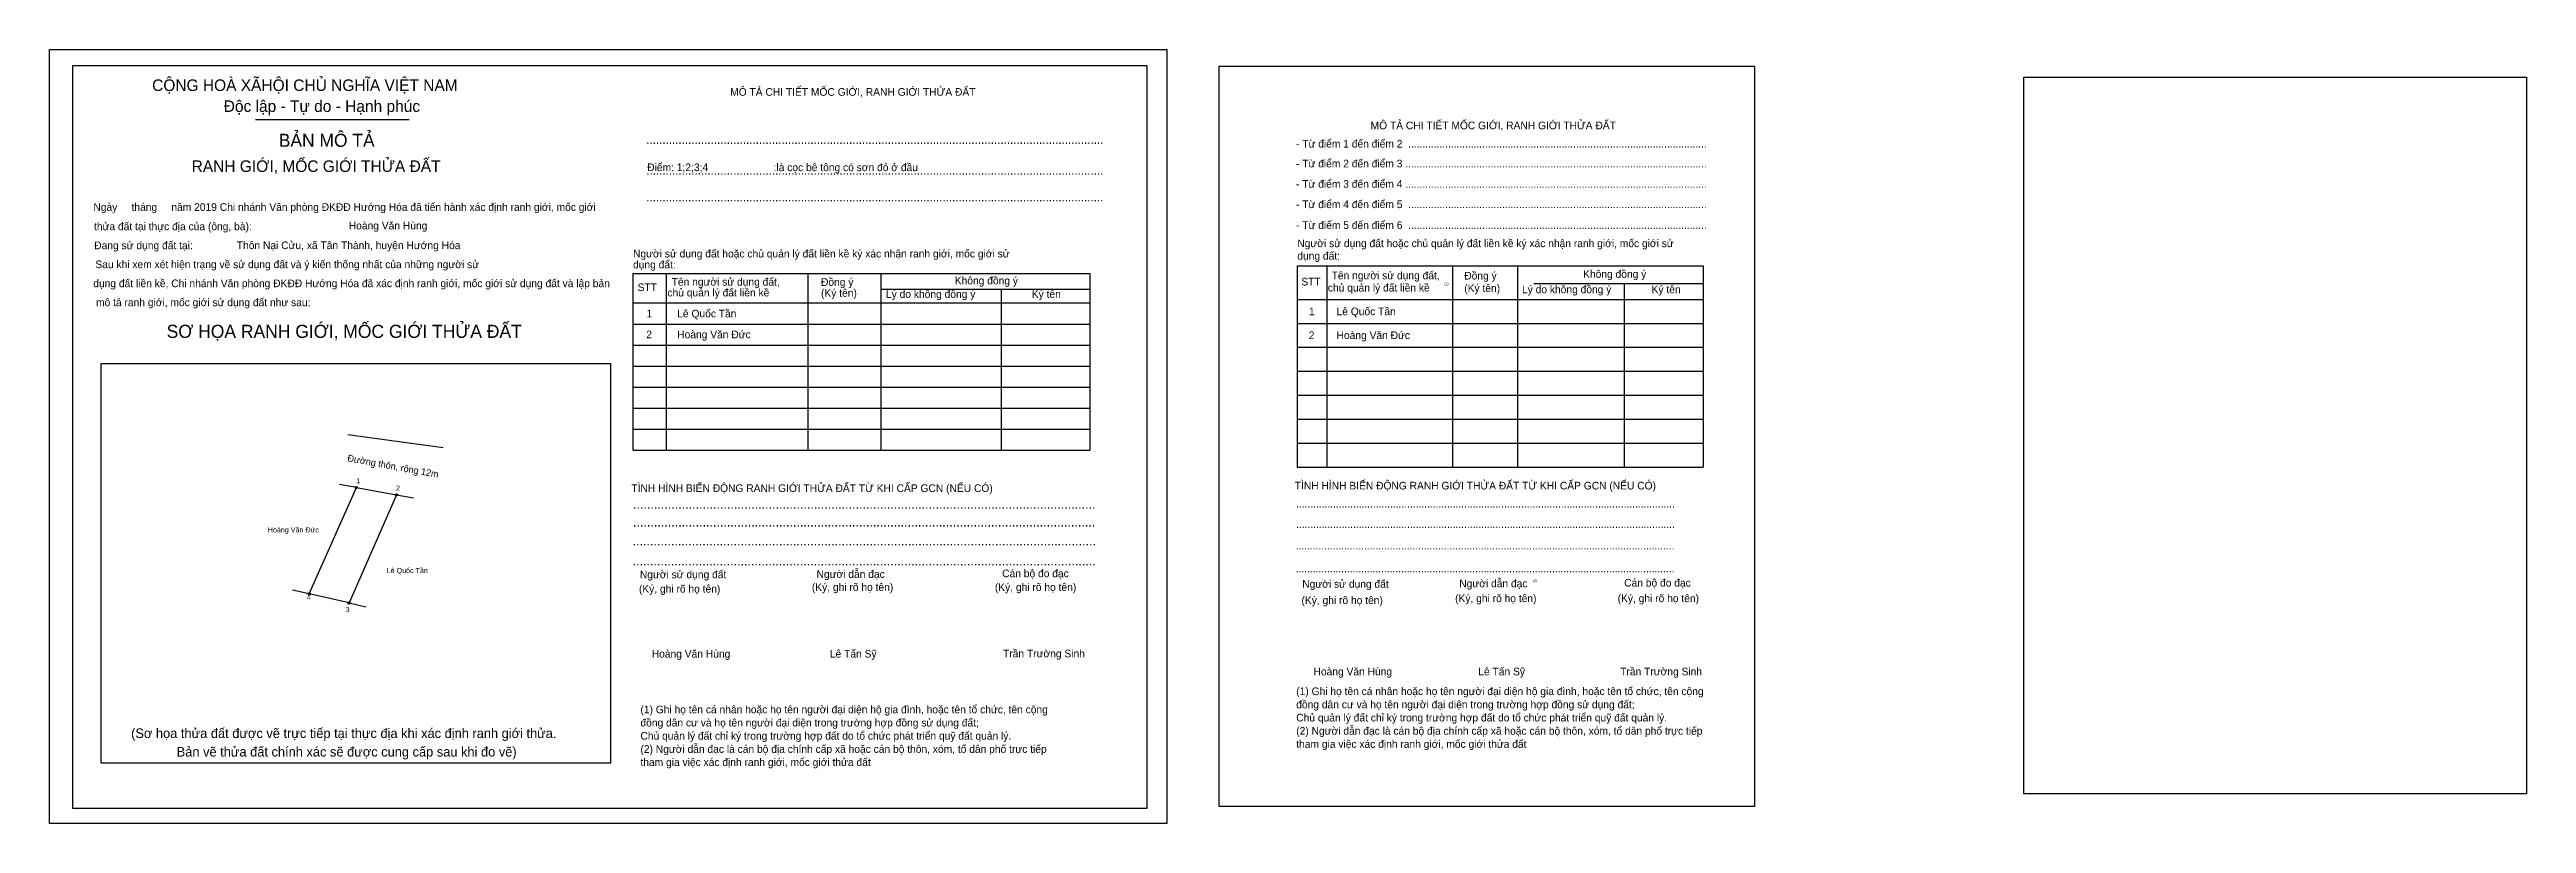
# Model space of a CAD drawing. Extents: x 129 to 541088, y 21 to 1835446.
# Drawn here: x 540542 to 541088, y 1835276 to 1835446 of the extents above.
import ezdxf

# ---------------------------------------------------------------- set-up
doc = ezdxf.new("R2010")
doc.units = 0
for name, color, linetype in [('bmtKhungInTrang1', 7, 'Continuous'), ('bmtKhungInTrang2', 7, 'Continuous'), ('bmtNoiDung', 7, 'Continuous'), ('bmtTemplate', 7, 'Continuous'), ('CanhThua', 7, 'Continuous'), ('Level 1', 7, 'Continuous'), ('Level 23', 7, 'Continuous'), ('MocDinhThua', 7, 'Continuous'), ('RauThua', 7, 'Continuous'), ('SoHieuDinhThua', 7, 'Continuous'), ('TenChuLanCan', 7, 'Continuous')]:
    doc.layers.add(name, color=color, linetype=linetype)

msp = doc.modelspace()

# ---------------------------------------------------------------- linework, layer by layer
at = {"layer": 'bmtKhungInTrang1'}
for points in [[(540542.16, 1835446.27), (540788.5, 1835446.27), (540788.5, 1835275.64), (540542.16, 1835275.64)], [(540547.26, 1835442.78), (540784.12, 1835442.78), (540784.12, 1835278.97), (540547.26, 1835278.97)]]:
    msp.add_lwpolyline(points, close=True, dxfattribs=at)
at = {"layer": 'bmtKhungInTrang2'}
msp.add_lwpolyline([(540800.09, 1835442.6), (540918.1, 1835442.6), (540918.1, 1835279.38), (540800.09, 1835279.38)], close=True, dxfattribs=at)
at = {"layer": 'bmtTemplate'}
for p, q in [((540587.6, 1835430.83), (540621.44, 1835430.83)), ((540823.76, 1835398.58), (540823.76, 1835354.2)), ((540851.52, 1835398.58), (540851.52, 1835354.2)), ((540865.8, 1835398.63), (540865.8, 1835354.2)), ((540906.8, 1835398.58), (540906.8, 1835354.2)), ((540678.11, 1835396.88), (540678.11, 1835357.93)), ((540709.36, 1835396.88), (540709.36, 1835357.93)), ((540725.43, 1835396.93), (540725.43, 1835357.93)), ((540725.43, 1835393.45), (540771.57, 1835393.45)), ((540771.57, 1835396.88), (540771.57, 1835357.93)), ((540869.43, 1835394.67), (540906.8, 1835394.67)), ((540670.82, 1835390.39), (540771.57, 1835390.39)), ((540817.29, 1835391.18), (540906.8, 1835391.18)), ((540670.82, 1835385.75), (540771.57, 1835385.75)), ((540817.29, 1835385.9), (540906.8, 1835385.9)), ((540670.82, 1835381.11), (540771.57, 1835381.11)), ((540817.29, 1835380.62), (540906.8, 1835380.62)), ((540670.82, 1835376.48), (540771.57, 1835376.48)), ((540670.82, 1835371.84), (540771.57, 1835371.84)), ((540817.29, 1835375.33), (540906.8, 1835375.33)), ((540670.82, 1835367.2), (540771.57, 1835367.2)), ((540817.29, 1835370.05), (540906.8, 1835370.05)), ((540670.82, 1835362.56), (540771.57, 1835362.56)), ((540817.29, 1835364.77), (540906.8, 1835364.77)), ((540670.82, 1835357.93), (540771.57, 1835357.93)), ((540817.29, 1835359.49), (540906.8, 1835359.49)), ((540817.29, 1835354.2), (540906.8, 1835354.2))]:
    msp.add_line(p, q, dxfattribs=at)
for points in [[(540547.26, 1835442.78), (540784.12, 1835442.78), (540784.12, 1835278.97), (540547.26, 1835278.97)], [(540977.5, 1835440.16), (541088.31, 1835440.16), (541088.31, 1835282.14), (540977.5, 1835282.14)], [(540553.53, 1835288.97), (540553.53, 1835377.07), (540665.82, 1835377.07), (540665.82, 1835288.97)]]:
    msp.add_lwpolyline(points, close=True, dxfattribs=at)
for points in [[(540817.23, 1835398.58), (540906.8, 1835398.58)], [(540817.23, 1835398.58), (540817.23, 1835354.2)], [(540670.76, 1835396.88), (540771.57, 1835396.88)], [(540670.76, 1835396.88), (540670.76, 1835357.93)], [(540751.96, 1835393.4), (540751.96, 1835357.93)], [(540889.38, 1835394.61), (540889.38, 1835354.2)]]:
    msp.add_lwpolyline(points, dxfattribs=at)
at = {"layer": 'CanhThua'}
for p, q in [((540599.43, 1835326.24), (540609.81, 1835349.71)), ((540609.81, 1835349.71), (540618.68, 1835348.09)), ((540618.68, 1835348.09), (540608.2, 1835324.26)), ((540608.2, 1835324.26), (540599.43, 1835326.24))]:
    msp.add_line(p, q, dxfattribs=at)
at = {"layer": 'Level 23'}
msp.add_line((540607.96, 1835361.41), (540628.98, 1835358.5), dxfattribs=at)
at = {"layer": 'MocDinhThua'}
for centre in [(540609.81, 1835349.71), (540618.68, 1835348.09), (540599.43, 1835326.24), (540608.2, 1835324.26)]:
    msp.add_circle(centre, 0.25, dxfattribs=at)
at = {"layer": 'RauThua'}
for p, q in [((540609.81, 1835349.71), (540606.07, 1835350.37)), ((540618.68, 1835348.09), (540622.42, 1835347.41)), ((540599.43, 1835326.24), (540595.72, 1835327.08)), ((540608.2, 1835324.26), (540611.9, 1835323.43))]:
    msp.add_line(p, q, dxfattribs=at)

# ---------------------------------------------------------------- texts
at = {"layer": 'bmtNoiDung'}
for s, height, p in [('Thôn Nại Cửu, xã Tân Thành, huyện Hướng Hóa', 1.6885, (540583.45, 1835402.27)), ('Hoàng Văn Hùng', 1.6885, (540608.14, 1835406.61)), ('1', 1.69, (540673.79, 1835387.22)), ('Lê Quốc Tần ', 1.6885, (540680.56, 1835387.22)), ('1', 1.69, (540819.86, 1835387.69)), ('Lê Quốc Tần ', 1.6885, (540825.94, 1835387.69)), ('2', 1.69, (540673.74, 1835382.61)), ('Hoàng Văn Đức ', 1.6885, (540680.56, 1835382.61)), ('2', 1.69, (540819.81, 1835382.44)), ('Hoàng Văn Đức ', 1.6885, (540825.94, 1835382.44)), ('Hoàng Văn Hùng', 1.6885, (540674.94, 1835312.21)), ('Lê Tấn Sỹ', 1.689, (540714.22, 1835312.21)), ('Trần Trường Sinh', 1.6885, (540752.4, 1835312.26)), ('Hoàng Văn Hùng', 1.6885, (540820.86, 1835308.3)), ('Lê Tấn Sỹ', 1.689, (540857.19, 1835308.3)), ('Trần Trường Sinh', 1.6885, (540888.48, 1835308.3))]:
    msp.add_text(s, height=height, dxfattribs=at).set_placement(p)
at = {"layer": 'bmtTemplate'}
for s, height, p in [('CỘNG HOÀ XÃHỘI CHỦ NGHĨA VIỆT NAM', 2.5542, (540564.78, 1835437.13)), ('MÔ TẢ CHI TIẾT MỐC GIỚI, RANH GIỚI THỬA ĐẤT', 1.6885, (540692.23, 1835436.08)), ('Độc lập - Tự do - Hạnh phúc', 2.5542, (540580.57, 1835432.51)), ('BẢN MÔ TẢ', 2.873, (540592.71, 1835424.82)), ('- Từ điểm 1 đến điểm 2  .........................................................................................................', 1.68787, (540817, 1835424.66)), ('MÔ TẢ CHI TIẾT MỐC GIỚI, RANH GIỚI THỬA ĐẤT', 1.6879, (540833.45, 1835428.69)), ('RANH GIỚI, MỐC GIỚI THỬA ĐẤT', 2.5542, (540573.49, 1835419.28)), ('..............................................................................................................................................', 1.91072, (540673.73, 1835425.48)), ('Điểm: 1;2;3;4                       :là cọc bê tông có sơn đỏ ở đầu', 1.6885, (540673.95, 1835419.46)), ('- Từ điểm 2 đến điểm 3 ..........................................................................................................', 1.68787, (540817, 1835420.29)), ('..............................................................................................................................................', 1.91072, (540673.73, 1835418.67)), ('- Từ điểm 3 đến điểm 4 ..........................................................................................................', 1.68787, (540817, 1835415.8)), ('Ngày     tháng     năm 2019 Chi nhánh Văn phòng ĐKĐĐ Hướng Hóa đã tiến hành xác định ranh giới, mốc giới ', 1.68851, (540551.83, 1835410.7)), ('..............................................................................................................................................', 1.91072, (540673.73, 1835412.78)), ('- Từ điểm 4 đến điểm 5  .........................................................................................................', 1.68787, (540817, 1835411.31)), ('thửa đất tại thực địa của (ông, bà):', 1.6885, (540551.97, 1835406.44)), ('Đang sử dụng đất tại:', 1.6885, (540552.02, 1835402.25)), ('- Từ điểm 5 đến điểm 6  .........................................................................................................', 1.68787, (540817, 1835406.71)), ('Người sử dụng đất hoặc chủ quản lý đất liền kề ký xác nhận ranh giới, mốc giới sử', 1.6879, (540817.29, 1835402.7)), ('Sau khi xem xét hiện trạng về sử dụng đất và ý kiến thống nhất của những người sử ', 1.6885, (540552.27, 1835398.07)), ('dụng đất:', 1.689, (540670.82, 1835398.02)), ('Người sử dụng đất hoặc chủ quản lý đất liền kề ký xác nhận ranh giới, mốc giới sử', 1.6885, (540670.82, 1835400.43)), ('dụng đất:', 1.688, (540817.29, 1835399.95)), ('dụng đất liền kề, Chi nhánh Văn phòng ĐKĐĐ Hướng Hóa đã xác định ranh giới, mốc giới sử dụng đất và lập bản', 1.68851, (540551.8, 1835393.88)), ('STT', 1.689, (540671.82, 1835393.01)), ('chủ quản lý đất liền kề', 1.6885, (540678.4, 1835391.84)), ('Tên người sử dụng đất,', 1.6885, (540679.33, 1835394.21)), ('Đồng ý', 1.689, (540712.26, 1835394.17)), ('(Ký tên)', 1.689, (540712.26, 1835391.76)), ('Lý do không đồng ý', 1.6885, (540726.59, 1835391.52)), ('Không đồng ý', 1.6885, (540741.76, 1835394.49)), ('Ký tên', 1.689, (540758.74, 1835391.52)), ('STT', 1.688, (540818.17, 1835394.25)), ('chủ quản lý đất liền kề', 1.6879, (540824.02, 1835392.92)), ('Tên người sử dụng đất,', 1.6879, (540824.85, 1835395.62)), ('(1)', 0.563, (540849.69, 1835394.31)), ('Đồng ý', 1.688, (540854.1, 1835395.57)), ('(Ký tên)', 1.688, (540854.1, 1835392.82)), ('Lý do không đồng ý', 1.6879, (540866.83, 1835392.55)), ('Không đồng ý', 1.6879, (540880.31, 1835395.94)), ('Ký tên', 1.688, (540895.4, 1835392.55)), ('mô tả ranh giới, mốc giới sử dụng đất như sau:', 1.6885, (540552.41, 1835389.69)), ('SƠ HỌA RANH GIỚI, MỐC GIỚI THỬA ĐẤT', 2.8823, (540567.98, 1835382.7)), ('TÌNH HÌNH BIẾN ĐỘNG RANH GIỚI THỬA ĐẤT TỪ KHI CẤP GCN (NẾU CÓ)', 1.6885, (540670.45, 1835348.72)), ('TÌNH HÌNH BIẾN ĐỘNG RANH GIỚI THỬA ĐẤT TỪ KHI CẤP GCN (NẾU CÓ)', 1.6879, (540816.72, 1835349.28)), ('.....................................................................................................................................', 2.06391, (540670.81, 1835345.04)), ('.....................................................................................................................................', 1.6904, (540817, 1835345.3)), ('.....................................................................................................................................', 2.06284, (540670.81, 1835341.1)), ('.....................................................................................................................................', 1.6904, (540817, 1835340.81)), ('.....................................................................................................................................', 2.06804, (540670.71, 1835336.93)), ('.....................................................................................................................................', 1.6904, (540816.91, 1835336.06)), ('.....................................................................................................................................', 2.06697, (540670.71, 1835332.52)), ('(Ký, ghi rõ họ tên)', 1.6885, (540672.12, 1835326.54)), ('Người sử dụng đất', 1.6885, (540672.32, 1835329.7)), ('(Ký, ghi rõ họ tên)', 1.6885, (540710.25, 1835326.91)), ('Người dẫn đạc', 1.6885, (540711.28, 1835329.79)), ('(Ký, ghi rõ họ tên)', 1.6885, (540750.6, 1835326.91)), ('Cán bộ đo đạc', 1.6885, (540752.21, 1835329.93)), ('.....................................................................................................................................', 1.6904, (540816.91, 1835331.04)), ('Người sử dụng đất', 1.6879, (540818.38, 1835327.61)), ('Người dẫn đạc', 1.6879, (540853, 1835327.71)), ('(2)', 0.563, (540869.21, 1835328.88)), ('Cán bộ đo đạc', 1.6879, (540889.36, 1835327.87)), ('(Ký, ghi rõ họ tên)', 1.6879, (540818.21, 1835324.02)), ('(Ký, ghi rõ họ tên)', 1.6879, (540852.08, 1835324.44)), ('(Ký, ghi rõ họ tên)', 1.6879, (540887.92, 1835324.44)), ('(1) Ghi họ tên cá nhân hoặc họ tên người đại diện hộ gia đình, hoặc tên tổ chức, tên cộng', 1.6879, (540817.05, 1835303.94)), ('(1) Ghi họ tên cá nhân hoặc họ tên người đại diện hộ gia đình, hoặc tên tổ chức, tên cộng', 1.6879, (540672.45, 1835299.93)), ('đồng dân cư và họ tên người đại diện trong trường hợp đồng sử dụng đất;', 1.6879, (540817.05, 1835301.03)), ('(Sơ họa thửa đất được vẽ trực tiếp tại thực địa khi xác định ranh giới thửa.', 2.1147, (540560.15, 1835294.48)), ('đồng dân cư và họ tên người đại diện trong trường hợp đồng sử dụng đất;', 1.6879, (540672.45, 1835297.02)), ('Chủ quản lý đất chỉ ký trong trường hợp đất do tổ chức phát triển quỹ đất quản lý.', 1.6879, (540672.45, 1835294.12)), ('Chủ quản lý đất chỉ ký trong trường hợp đất do tổ chức phát triển quỹ đất quản lý.', 1.6879, (540817.05, 1835298.13)), ('(2) Người dẫn đạc là cán bộ địa chính cấp xã hoặc cán bộ thôn, xóm, tổ dân phố trực tiếp', 1.6879, (540817.05, 1835295.22)), ('Bản vẽ thửa đất chính xác sẽ được cung cấp sau khi đo vẽ)', 2.1147, (540570.19, 1835290.39)), ('tham gia việc xác định ranh giới, mốc giới thửa đất', 1.6879, (540672.45, 1835288.31)), ('(2) Người dẫn đạc là cán bộ địa chính cấp xã hoặc cán bộ thôn, xóm, tổ dân phố trực tiếp', 1.6879, (540672.45, 1835291.21)), ('tham gia việc xác định ranh giới, mốc giới thửa đất', 1.6879, (540817.05, 1835292.32))]:
    msp.add_text(s, height=height, dxfattribs=at).set_placement(p)
at = {"layer": 'Level 1'}
msp.add_text('Đường thôn, rộng 12m', height=1.5, rotation=349.6169, dxfattribs=at).set_placement((540607.75, 1835355.52))
at = {"layer": 'SoHieuDinhThua'}
for s, p in [('1', (540609.78, 1835350.62)), ('2', (540618.55, 1835349)), ('4', (540598.86, 1835324.94)), ('3', (540607.46, 1835322.23))]:
    msp.add_text(s, height=1.14, dxfattribs=at).set_placement(p)
at = {"layer": 'TenChuLanCan'}
for s, p in [('Hoàng Văn Đức', (540590.27, 1835339.81)), ('Lê Quốc Tần', (540616.49, 1835330.84))]:
    msp.add_text(s, height=1.1399, dxfattribs=at).set_placement(p)

doc.saveas('drawing.dxf')
